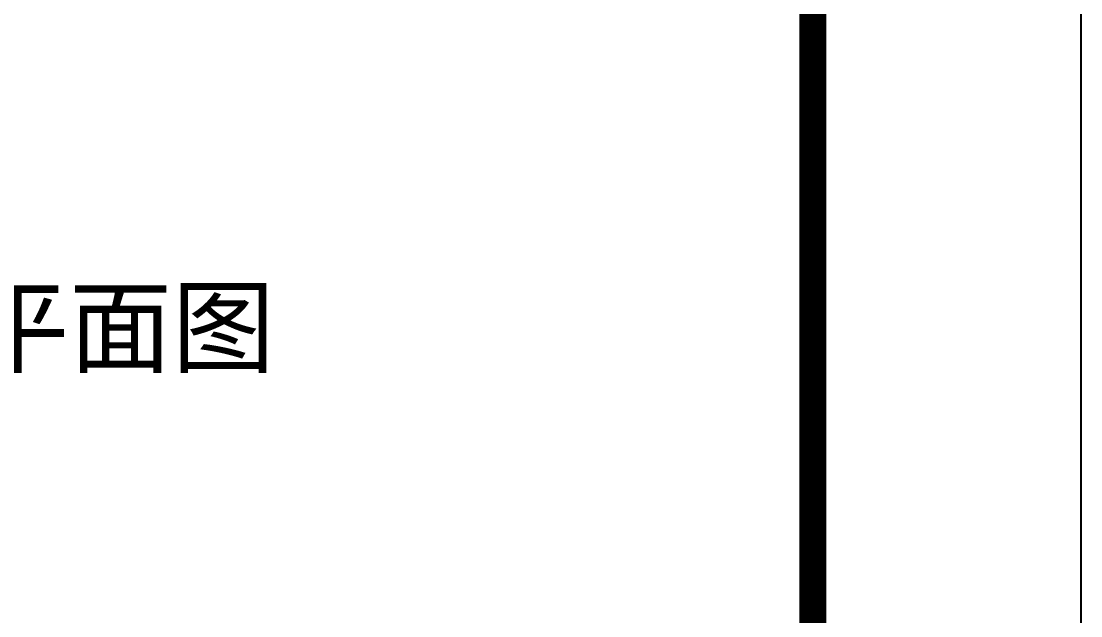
# Model space of a CAD drawing. Extents: x -518115 to 1124316, y -209821 to 1628073.
# Drawn here: x 893760 to 897714, y 415761 to 417978 of the extents above; entities that cross this region are included whole.
import ezdxf
from ezdxf.enums import TextEntityAlignment as Align

# ---------------------------------------------------------------- set-up
doc = ezdxf.new("R2010")
doc.units = 0
doc.header["$LTSCALE"] = 1000
doc.header["$MEASUREMENT"] = 0
doc.layers.add('yichutu', color=7, linetype='Continuous', true_color=0xffffff, plot=False)
doc.layers.add('可改文字', color=6, linetype='Continuous', lineweight=18)
doc.layers.add('图框', color=140, linetype='Continuous')
doc.styles.add('宋体', font='', dxfattribs={"height": 50})
doc.styles.get('宋体').set_extended_font_data('SimSun')

# ---------------------------------------------------------------- blocks, each defined once
blk = doc.blocks.new('yct-841-594-84100-59399.9999999999-100-1000.0')
at = {"layer": 'yichutu', "color": 7, "true_color": 0xffffff}
blk.add_lwpolyline([(0, 0), (0, 59400), (84100, 59400), (84100, 0)], close=True, dxfattribs=at)
blk = doc.blocks.new('TK')
at = {"layer": '图框'}
blk.add_lwpolyline([(465375, 548713.7), (549475, 548713.7), (549475, 489313.7), (465375, 489313.7)], close=True, dxfattribs=at)
blk.add_lwpolyline([(465375, 548713.7), (549475, 548713.7), (549475, 489313.7), (465375, 489313.7)], close=True, dxfattribs=at)
at = {"layer": '图框', "const_width": 100}
blk.add_lwpolyline([(548475, 490313.7), (548475, 547713.7), (467875, 547713.7), (467875, 490313.7)], close=True, dxfattribs=at)

msp = doc.modelspace()

# ---------------------------------------------------------------- block references
msp.add_blockref('TK', (348239.1, -78481.8))
at = {"layer": 'yichutu'}
msp.add_blockref('yct-841-594-84100-59399.9999999999-100-1000.0', (813614.1, 410831.9), dxfattribs=at)

# ---------------------------------------------------------------- texts
at = {"layer": '可改文字', "color": 3, "style": '宋体'}
msp.add_text('四至十层平面图', height=281.28, dxfattribs=at).set_placement((893363.3, 416840.1), align=Align.MIDDLE)
msp.add_text('四至十层平面图', height=281.28, dxfattribs=at).set_placement((893363.3, 416840.1), align=Align.MIDDLE)

doc.saveas('drawing.dxf')
